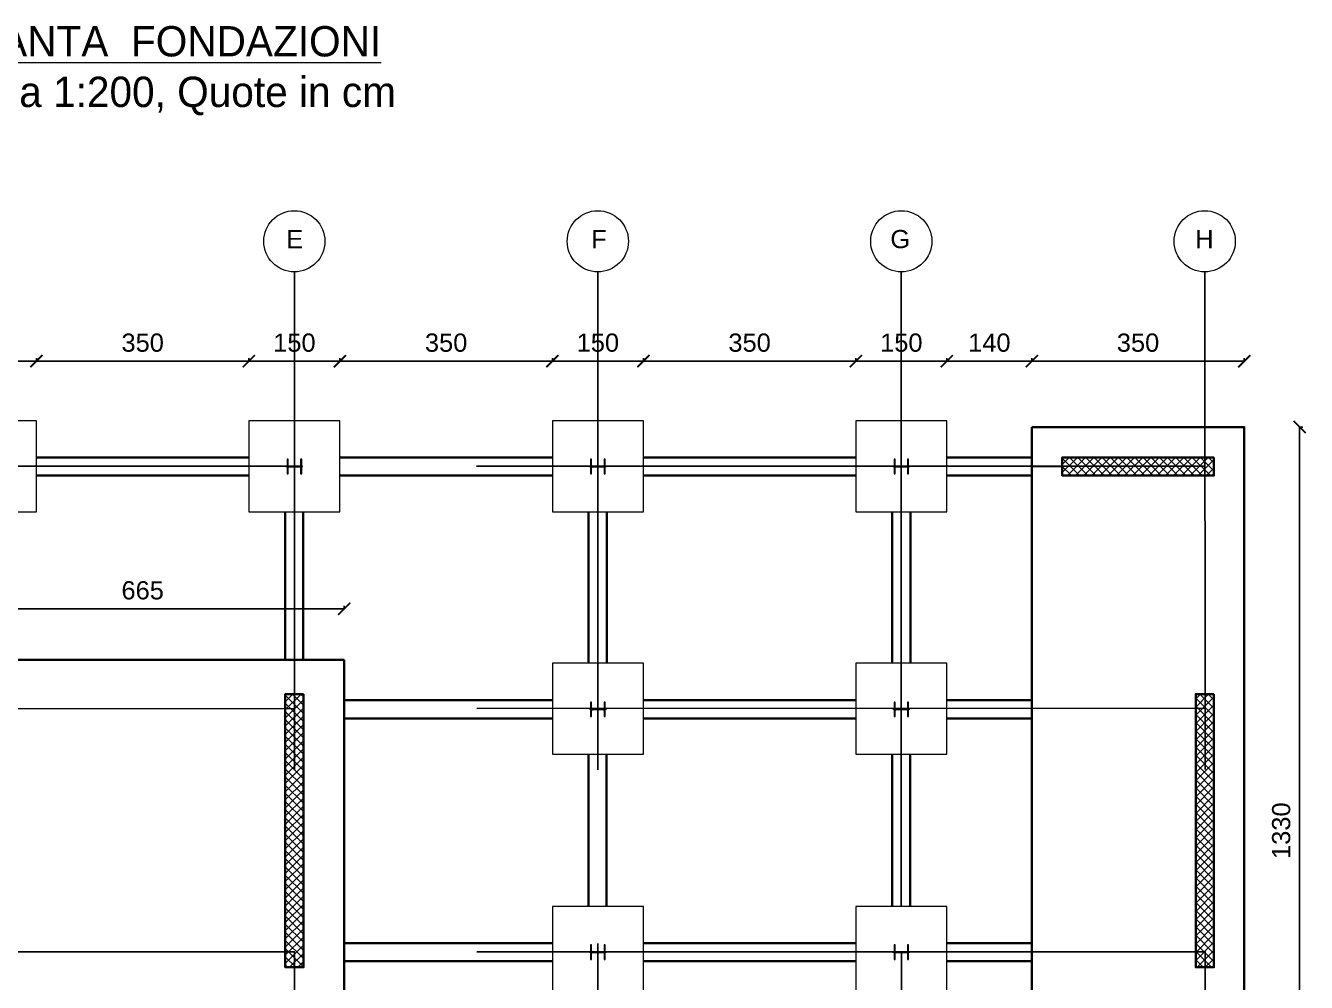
# Model space of a CAD drawing. Header units: millimetres. Extents: x 1415 to 3549, y 2194 to 4677.
# Drawn here: x 1434.24 to 1455.34, y 2350.96 to 2366.72 of the extents above; entities that cross this region are included whole.
import ezdxf

# ---------------------------------------------------------------- set-up
doc = ezdxf.new("R2010")
doc.units = ezdxf.units.MM
doc.linetypes.add('ACAD_ISO02W100', pattern=[15, 12, -3])
doc.linetypes.add('DASHDOT', pattern=[1, 0.5, -0.25, 0, -0.25])
doc.layers.get('0').update_dxf_attribs({"plot": 0})
doc.layers.add('02P', color=7, linetype='DASHDOT')
doc.layers.add('linea tratteggiata', color=221, linetype='ACAD_ISO02W100')
for name, color, linetype, lineweight in [('fondazione', 10, 'Continuous', 30), ('giunti', 7, 'Continuous', 15), ('Layer3', 7, 'Continuous', 15), ('Layer4', 7, 'Continuous', 15), ('quote', 252, 'Continuous', 5), ('Setti', 5, 'Continuous', 30), ('staffe', 10, 'Continuous', 9)]:
    doc.layers.add(name, color=color, linetype=linetype, lineweight=lineweight)
doc.styles.get("Standard").update_dxf_attribs({"font": 'arial.ttf'})
doc.dimstyles.new('quote cm scala 200', dxfattribs={"dimtxt": 0.3, "dimasz": 0.2, "dimexe": 0.05, "dimexo": 0.0015, "dimgap": 0.15, "dimtad": 1, "dimdec": 0, "dimlfac": 100, "dimzin": 0, "dimdsep": 46, "dimtxsty": 'Standard', "dimblk": 'ARCHTICK', "dimcen": 0, "dimclre": 252, "dimadec": 0, "dimazin": 2, "dimtfac": 1, "dimtdec": 0, "dimtofl": 0, "dimtmove": 0, "dimatfit": 3, "dimfxl": 0.0035, "dimfxlon": 1, "dimtolj": 1, "dimtzin": 0, "dimarcsym": 0})

# ---------------------------------------------------------------- blocks, each defined once
blk = doc.blocks.new('_ArchTick')
at = {"color": 0, "linetype": 'ByBlock', "const_width": 0.15}
blk.add_lwpolyline([(-0.5, -0.5), (0.5, 0.5)], dxfattribs=at)
blk = doc.blocks.new('*D1272')
at = {"layer": 'Defpoints', "color": 0, "transparency": 16777216}
for p in [(1439.485, 2357.11), (1432.845, 2356.27), (1439.485, 2356.27)]:
    blk.add_point(p, dxfattribs=at)
at = {"layer": 'quote', "color": 252, "lineweight": -2, "transparency": 16777216}
for p, q in [((1432.845, 2357.107), (1432.845, 2357.16)), ((1439.485, 2357.107), (1439.485, 2357.16))]:
    blk.add_line(p, q, dxfattribs=at)
at = {"layer": 'quote', "color": 0, "linetype": 'Continuous', "lineweight": -2, "transparency": 16777216}
blk.add_line((1432.845, 2357.11), (1439.485, 2357.11), dxfattribs=at)
at = {"layer": 'quote', "color": 0, "lineweight": -2, "transparency": 16777216, "xscale": 0.2, "yscale": 0.2, "zscale": 0.2, "rotation": 180}
blk.add_blockref('_ArchTick', (1432.845, 2357.11), dxfattribs=at)
at = {"layer": 'quote', "color": 0, "lineweight": -2, "transparency": 16777216, "xscale": 0.2, "yscale": 0.2, "zscale": 0.2}
blk.add_blockref('_ArchTick', (1439.485, 2357.11), dxfattribs=at)
at = {"layer": 'quote', "color": 0, "transparency": 16777216, "insert": (1436.165, 2357.413), "char_height": 0.3, "attachment_point": 5}
blk.add_mtext('\\A1;665', dxfattribs=at)
blk = doc.blocks.new('*D1276')
at = {"layer": 'Defpoints', "color": 0, "transparency": 16777216}
for p in [(1454.315, 2360.105), (1454.315, 2346.805), (1455.228, 2346.805)]:
    blk.add_point(p, dxfattribs=at)
at = {"layer": 'quote', "color": 252, "lineweight": -2, "transparency": 16777216}
for p, q in [((1455.225, 2360.105), (1455.278, 2360.105)), ((1455.225, 2346.805), (1455.278, 2346.805))]:
    blk.add_line(p, q, dxfattribs=at)
at = {"layer": 'quote', "color": 0, "linetype": 'Continuous', "lineweight": -2, "transparency": 16777216}
blk.add_line((1455.228, 2360.105), (1455.228, 2346.805), dxfattribs=at)
at = {"layer": 'quote', "color": 0, "lineweight": -2, "transparency": 16777216, "xscale": 0.2, "yscale": 0.2, "zscale": 0.2}
for p, rotation in [((1455.228, 2360.105), 90), ((1455.228, 2346.805), 270)]:
    blk.add_blockref('_ArchTick', p, dxfattribs=dict(at, rotation=rotation))
at = {"layer": 'quote', "color": 0, "transparency": 16777216, "insert": (1454.925, 2353.455), "char_height": 0.3, "attachment_point": 5, "rotation": 90}
blk.add_mtext('\\A1;1330', dxfattribs=at)
blk = doc.blocks.new('*D1277')
at = {"layer": 'Defpoints', "color": 0, "transparency": 16777216}
for p in [(1450.815, 2361.19), (1450.815, 2360.105), (1454.315, 2360.105)]:
    blk.add_point(p, dxfattribs=at)
at = {"layer": 'quote', "color": 252, "lineweight": -2, "transparency": 16777216}
for p, q in [((1450.815, 2361.186), (1450.815, 2361.24)), ((1454.315, 2361.186), (1454.315, 2361.24))]:
    blk.add_line(p, q, dxfattribs=at)
at = {"layer": 'quote', "color": 0, "linetype": 'Continuous', "lineweight": -2, "transparency": 16777216}
blk.add_line((1454.315, 2361.19), (1450.815, 2361.19), dxfattribs=at)
at = {"layer": 'quote', "color": 0, "lineweight": -2, "transparency": 16777216, "xscale": 0.2, "yscale": 0.2, "zscale": 0.2, "rotation": 180}
blk.add_blockref('_ArchTick', (1450.815, 2361.19), dxfattribs=at)
at = {"layer": 'quote', "color": 0, "lineweight": -2, "transparency": 16777216, "xscale": 0.2, "yscale": 0.2, "zscale": 0.2}
blk.add_blockref('_ArchTick', (1454.315, 2361.19), dxfattribs=at)
at = {"layer": 'quote', "color": 0, "transparency": 16777216, "insert": (1452.565, 2361.493), "char_height": 0.3, "attachment_point": 5}
blk.add_mtext('\\A1;350', dxfattribs=at)
blk = doc.blocks.new('*D1283')
at = {"layer": 'Defpoints', "color": 0, "transparency": 16777216}
for p in [(1434.415, 2361.19), (1432.915, 2360.206), (1434.415, 2360.206)]:
    blk.add_point(p, dxfattribs=at)
at = {"layer": 'quote', "color": 252, "lineweight": -2, "transparency": 16777216}
for p, q in [((1432.915, 2361.186), (1432.915, 2361.24)), ((1434.415, 2361.186), (1434.415, 2361.24))]:
    blk.add_line(p, q, dxfattribs=at)
at = {"layer": 'quote', "color": 0, "linetype": 'Continuous', "lineweight": -2, "transparency": 16777216}
blk.add_line((1432.915, 2361.19), (1434.415, 2361.19), dxfattribs=at)
at = {"layer": 'quote', "color": 0, "lineweight": -2, "transparency": 16777216, "xscale": 0.2, "yscale": 0.2, "zscale": 0.2, "rotation": 180}
blk.add_blockref('_ArchTick', (1432.915, 2361.19), dxfattribs=at)
at = {"layer": 'quote', "color": 0, "lineweight": -2, "transparency": 16777216, "xscale": 0.2, "yscale": 0.2, "zscale": 0.2}
blk.add_blockref('_ArchTick', (1434.415, 2361.19), dxfattribs=at)
at = {"layer": 'quote', "color": 0, "transparency": 16777216, "insert": (1433.665, 2361.493), "char_height": 0.3, "attachment_point": 5}
blk.add_mtext('\\A1;150', dxfattribs=at)
blk = doc.blocks.new('*D1284')
at = {"layer": 'Defpoints', "color": 0, "transparency": 16777216}
for p in [(1437.915, 2361.19), (1434.415, 2360.206), (1437.915, 2360.206)]:
    blk.add_point(p, dxfattribs=at)
at = {"layer": 'quote', "color": 252, "lineweight": -2, "transparency": 16777216}
for p, q in [((1434.415, 2361.186), (1434.415, 2361.24)), ((1437.915, 2361.186), (1437.915, 2361.24))]:
    blk.add_line(p, q, dxfattribs=at)
at = {"layer": 'quote', "color": 0, "linetype": 'Continuous', "lineweight": -2, "transparency": 16777216}
blk.add_line((1434.415, 2361.19), (1437.915, 2361.19), dxfattribs=at)
at = {"layer": 'quote', "color": 0, "lineweight": -2, "transparency": 16777216, "xscale": 0.2, "yscale": 0.2, "zscale": 0.2, "rotation": 180}
blk.add_blockref('_ArchTick', (1434.415, 2361.19), dxfattribs=at)
at = {"layer": 'quote', "color": 0, "lineweight": -2, "transparency": 16777216, "xscale": 0.2, "yscale": 0.2, "zscale": 0.2}
blk.add_blockref('_ArchTick', (1437.915, 2361.19), dxfattribs=at)
at = {"layer": 'quote', "color": 0, "transparency": 16777216, "insert": (1436.165, 2361.493), "char_height": 0.3, "attachment_point": 5}
blk.add_mtext('\\A1;350', dxfattribs=at)
blk = doc.blocks.new('*D1285')
at = {"layer": 'Defpoints', "color": 0, "transparency": 16777216}
for p in [(1439.415, 2361.19), (1437.915, 2360.206), (1439.415, 2360.206)]:
    blk.add_point(p, dxfattribs=at)
at = {"layer": 'quote', "color": 252, "lineweight": -2, "transparency": 16777216}
for p, q in [((1437.915, 2361.186), (1437.915, 2361.24)), ((1439.415, 2361.186), (1439.415, 2361.24))]:
    blk.add_line(p, q, dxfattribs=at)
at = {"layer": 'quote', "color": 0, "linetype": 'Continuous', "lineweight": -2, "transparency": 16777216}
blk.add_line((1437.915, 2361.19), (1439.415, 2361.19), dxfattribs=at)
at = {"layer": 'quote', "color": 0, "lineweight": -2, "transparency": 16777216, "xscale": 0.2, "yscale": 0.2, "zscale": 0.2, "rotation": 180}
blk.add_blockref('_ArchTick', (1437.915, 2361.19), dxfattribs=at)
at = {"layer": 'quote', "color": 0, "lineweight": -2, "transparency": 16777216, "xscale": 0.2, "yscale": 0.2, "zscale": 0.2}
blk.add_blockref('_ArchTick', (1439.415, 2361.19), dxfattribs=at)
at = {"layer": 'quote', "color": 0, "transparency": 16777216, "insert": (1438.665, 2361.493), "char_height": 0.3, "attachment_point": 5}
blk.add_mtext('\\A1;150', dxfattribs=at)
blk = doc.blocks.new('*D1286')
at = {"layer": 'Defpoints', "color": 0, "transparency": 16777216}
for p in [(1442.915, 2361.19), (1439.415, 2360.206), (1442.915, 2360.206)]:
    blk.add_point(p, dxfattribs=at)
at = {"layer": 'quote', "color": 252, "lineweight": -2, "transparency": 16777216}
for p, q in [((1439.415, 2361.186), (1439.415, 2361.24)), ((1442.915, 2361.186), (1442.915, 2361.24))]:
    blk.add_line(p, q, dxfattribs=at)
at = {"layer": 'quote', "color": 0, "linetype": 'Continuous', "lineweight": -2, "transparency": 16777216}
blk.add_line((1439.415, 2361.19), (1442.915, 2361.19), dxfattribs=at)
at = {"layer": 'quote', "color": 0, "lineweight": -2, "transparency": 16777216, "xscale": 0.2, "yscale": 0.2, "zscale": 0.2, "rotation": 180}
blk.add_blockref('_ArchTick', (1439.415, 2361.19), dxfattribs=at)
at = {"layer": 'quote', "color": 0, "lineweight": -2, "transparency": 16777216, "xscale": 0.2, "yscale": 0.2, "zscale": 0.2}
blk.add_blockref('_ArchTick', (1442.915, 2361.19), dxfattribs=at)
at = {"layer": 'quote', "color": 0, "transparency": 16777216, "insert": (1441.165, 2361.493), "char_height": 0.3, "attachment_point": 5}
blk.add_mtext('\\A1;350', dxfattribs=at)
blk = doc.blocks.new('*D1287')
at = {"layer": 'Defpoints', "color": 0, "transparency": 16777216}
for p in [(1444.415, 2361.19), (1442.915, 2360.206), (1444.415, 2360.206)]:
    blk.add_point(p, dxfattribs=at)
at = {"layer": 'quote', "color": 252, "lineweight": -2, "transparency": 16777216}
for p, q in [((1442.915, 2361.186), (1442.915, 2361.24)), ((1444.415, 2361.186), (1444.415, 2361.24))]:
    blk.add_line(p, q, dxfattribs=at)
at = {"layer": 'quote', "color": 0, "linetype": 'Continuous', "lineweight": -2, "transparency": 16777216}
blk.add_line((1442.915, 2361.19), (1444.415, 2361.19), dxfattribs=at)
at = {"layer": 'quote', "color": 0, "lineweight": -2, "transparency": 16777216, "xscale": 0.2, "yscale": 0.2, "zscale": 0.2, "rotation": 180}
blk.add_blockref('_ArchTick', (1442.915, 2361.19), dxfattribs=at)
at = {"layer": 'quote', "color": 0, "lineweight": -2, "transparency": 16777216, "xscale": 0.2, "yscale": 0.2, "zscale": 0.2}
blk.add_blockref('_ArchTick', (1444.415, 2361.19), dxfattribs=at)
at = {"layer": 'quote', "color": 0, "transparency": 16777216, "insert": (1443.665, 2361.493), "char_height": 0.3, "attachment_point": 5}
blk.add_mtext('\\A1;150', dxfattribs=at)
blk = doc.blocks.new('*D1288')
at = {"layer": 'Defpoints', "color": 0, "transparency": 16777216}
for p in [(1447.915, 2361.19), (1444.415, 2360.206), (1447.915, 2360.206)]:
    blk.add_point(p, dxfattribs=at)
at = {"layer": 'quote', "color": 252, "lineweight": -2, "transparency": 16777216}
for p, q in [((1444.415, 2361.186), (1444.415, 2361.24)), ((1447.915, 2361.186), (1447.915, 2361.24))]:
    blk.add_line(p, q, dxfattribs=at)
at = {"layer": 'quote', "color": 0, "linetype": 'Continuous', "lineweight": -2, "transparency": 16777216}
blk.add_line((1444.415, 2361.19), (1447.915, 2361.19), dxfattribs=at)
at = {"layer": 'quote', "color": 0, "lineweight": -2, "transparency": 16777216, "xscale": 0.2, "yscale": 0.2, "zscale": 0.2, "rotation": 180}
blk.add_blockref('_ArchTick', (1444.415, 2361.19), dxfattribs=at)
at = {"layer": 'quote', "color": 0, "lineweight": -2, "transparency": 16777216, "xscale": 0.2, "yscale": 0.2, "zscale": 0.2}
blk.add_blockref('_ArchTick', (1447.915, 2361.19), dxfattribs=at)
at = {"layer": 'quote', "color": 0, "transparency": 16777216, "insert": (1446.165, 2361.493), "char_height": 0.3, "attachment_point": 5}
blk.add_mtext('\\A1;350', dxfattribs=at)
blk = doc.blocks.new('*D1289')
at = {"layer": 'Defpoints', "color": 0, "transparency": 16777216}
for p in [(1449.415, 2361.19), (1447.915, 2360.207), (1449.415, 2360.207)]:
    blk.add_point(p, dxfattribs=at)
at = {"layer": 'quote', "color": 252, "lineweight": -2, "transparency": 16777216}
for p, q in [((1447.915, 2361.186), (1447.915, 2361.24)), ((1449.415, 2361.186), (1449.415, 2361.24))]:
    blk.add_line(p, q, dxfattribs=at)
at = {"layer": 'quote', "color": 0, "linetype": 'Continuous', "lineweight": -2, "transparency": 16777216}
blk.add_line((1447.915, 2361.19), (1449.415, 2361.19), dxfattribs=at)
at = {"layer": 'quote', "color": 0, "lineweight": -2, "transparency": 16777216, "xscale": 0.2, "yscale": 0.2, "zscale": 0.2, "rotation": 180}
blk.add_blockref('_ArchTick', (1447.915, 2361.19), dxfattribs=at)
at = {"layer": 'quote', "color": 0, "lineweight": -2, "transparency": 16777216, "xscale": 0.2, "yscale": 0.2, "zscale": 0.2}
blk.add_blockref('_ArchTick', (1449.415, 2361.19), dxfattribs=at)
at = {"layer": 'quote', "color": 0, "transparency": 16777216, "insert": (1448.665, 2361.493), "char_height": 0.3, "attachment_point": 5}
blk.add_mtext('\\A1;150', dxfattribs=at)
blk = doc.blocks.new('*D1290')
at = {"layer": 'Defpoints', "color": 0, "transparency": 16777216}
for p in [(1450.815, 2361.19), (1449.415, 2360.207), (1450.815, 2360.105)]:
    blk.add_point(p, dxfattribs=at)
at = {"layer": 'quote', "color": 252, "lineweight": -2, "transparency": 16777216}
for p, q in [((1449.415, 2361.186), (1449.415, 2361.24)), ((1450.815, 2361.186), (1450.815, 2361.24))]:
    blk.add_line(p, q, dxfattribs=at)
at = {"layer": 'quote', "color": 0, "linetype": 'Continuous', "lineweight": -2, "transparency": 16777216}
blk.add_line((1449.415, 2361.19), (1450.815, 2361.19), dxfattribs=at)
at = {"layer": 'quote', "color": 0, "lineweight": -2, "transparency": 16777216, "xscale": 0.2, "yscale": 0.2, "zscale": 0.2, "rotation": 180}
blk.add_blockref('_ArchTick', (1449.415, 2361.19), dxfattribs=at)
at = {"layer": 'quote', "color": 0, "lineweight": -2, "transparency": 16777216, "xscale": 0.2, "yscale": 0.2, "zscale": 0.2}
blk.add_blockref('_ArchTick', (1450.815, 2361.19), dxfattribs=at)
at = {"layer": 'quote', "color": 0, "transparency": 16777216, "insert": (1450.115, 2361.493), "char_height": 0.3, "attachment_point": 5}
blk.add_mtext('\\A1;140', dxfattribs=at)

msp = doc.modelspace()

# ---------------------------------------------------------------- hatches: boundary and pattern name
at = {"layer": 'Layer3'}
h = msp.add_hatch(color=1, dxfattribs=at)
h.dxf.hatch_style = 1
h.paths.add_polyline_path([(1438.545, 2359.4548), (1438.665, 2359.4548), (1438.665, 2359.4498), (1438.583, 2359.4498, 0.4142136), (1438.562, 2359.4288), (1438.562, 2359.3348), (1438.545, 2359.3348)])
h.paths.add_polyline_path([(1438.545, 2359.5748), (1438.562, 2359.5748), (1438.562, 2359.4808, 0.4142136), (1438.583, 2359.4598), (1438.665, 2359.4598), (1438.665, 2359.4548), (1438.545, 2359.4548)])
h.paths.add_polyline_path([(1438.768, 2359.4808), (1438.768, 2359.5748), (1438.785, 2359.5748), (1438.785, 2359.4548), (1438.665, 2359.4548), (1438.665, 2359.4598), (1438.747, 2359.4598, 0.4142136)])
h.paths.add_polyline_path([(1438.768, 2359.4288, 0.4142136), (1438.747, 2359.4498), (1438.665, 2359.4498), (1438.665, 2359.4548), (1438.785, 2359.4548), (1438.785, 2359.3348), (1438.768, 2359.3348)])
h = msp.add_hatch(color=1, dxfattribs=at)
h.dxf.hatch_style = 1
h.paths.add_polyline_path([(1443.545, 2359.4548), (1443.665, 2359.4548), (1443.665, 2359.4498), (1443.583, 2359.4498, 0.4142136), (1443.562, 2359.4288), (1443.562, 2359.3348), (1443.545, 2359.3348)])
h.paths.add_polyline_path([(1443.545, 2359.5748), (1443.562, 2359.5748), (1443.562, 2359.4808, 0.4142136), (1443.583, 2359.4598), (1443.665, 2359.4598), (1443.665, 2359.4548), (1443.545, 2359.4548)])
h.paths.add_polyline_path([(1443.768, 2359.4808), (1443.768, 2359.5748), (1443.785, 2359.5748), (1443.785, 2359.4548), (1443.665, 2359.4548), (1443.665, 2359.4598), (1443.747, 2359.4598, 0.4142136)])
h.paths.add_polyline_path([(1443.768, 2359.4288, 0.4142136), (1443.747, 2359.4498), (1443.665, 2359.4498), (1443.665, 2359.4548), (1443.785, 2359.4548), (1443.785, 2359.3348), (1443.768, 2359.3348)])
h = msp.add_hatch(color=1, dxfattribs=at)
h.dxf.hatch_style = 1
h.paths.add_polyline_path([(1448.545, 2359.4548), (1448.665, 2359.4548), (1448.665, 2359.4498), (1448.583, 2359.4498, 0.4142136), (1448.562, 2359.4288), (1448.562, 2359.3348), (1448.545, 2359.3348)])
h.paths.add_polyline_path([(1448.545, 2359.5748), (1448.562, 2359.5748), (1448.562, 2359.4808, 0.4142136), (1448.583, 2359.4598), (1448.665, 2359.4598), (1448.665, 2359.4548), (1448.545, 2359.4548)])
h.paths.add_polyline_path([(1448.768, 2359.4808), (1448.768, 2359.5748), (1448.785, 2359.5748), (1448.785, 2359.4548), (1448.665, 2359.4548), (1448.665, 2359.4598), (1448.747, 2359.4598, 0.4142136)])
h.paths.add_polyline_path([(1448.768, 2359.4288, 0.4142136), (1448.747, 2359.4498), (1448.665, 2359.4498), (1448.665, 2359.4548), (1448.785, 2359.4548), (1448.785, 2359.3348), (1448.768, 2359.3348)])
h = msp.add_hatch(color=1, dxfattribs=at)
h.dxf.hatch_style = 1
h.paths.add_polyline_path([(1443.545, 2355.4548), (1443.665, 2355.4548), (1443.665, 2355.4498), (1443.583, 2355.4498, 0.4142136), (1443.562, 2355.4288), (1443.562, 2355.3348), (1443.545, 2355.3348)])
h.paths.add_polyline_path([(1443.545, 2355.5748), (1443.562, 2355.5748), (1443.562, 2355.4808, 0.4142136), (1443.583, 2355.4598), (1443.665, 2355.4598), (1443.665, 2355.4548), (1443.545, 2355.4548)])
h.paths.add_polyline_path([(1443.768, 2355.4808), (1443.768, 2355.5748), (1443.785, 2355.5748), (1443.785, 2355.4548), (1443.665, 2355.4548), (1443.665, 2355.4598), (1443.747, 2355.4598, 0.4142136)])
h.paths.add_polyline_path([(1443.768, 2355.4288, 0.4142136), (1443.747, 2355.4498), (1443.665, 2355.4498), (1443.665, 2355.4548), (1443.785, 2355.4548), (1443.785, 2355.3348), (1443.768, 2355.3348)])
h = msp.add_hatch(color=1, dxfattribs=at)
h.dxf.hatch_style = 1
h.paths.add_polyline_path([(1448.545, 2355.4548), (1448.665, 2355.4548), (1448.665, 2355.4498), (1448.583, 2355.4498, 0.4142136), (1448.562, 2355.4288), (1448.562, 2355.3348), (1448.545, 2355.3348)])
h.paths.add_polyline_path([(1448.545, 2355.5748), (1448.562, 2355.5748), (1448.562, 2355.4808, 0.4142136), (1448.583, 2355.4598), (1448.665, 2355.4598), (1448.665, 2355.4548), (1448.545, 2355.4548)])
h.paths.add_polyline_path([(1448.768, 2355.4808), (1448.768, 2355.5748), (1448.785, 2355.5748), (1448.785, 2355.4548), (1448.665, 2355.4548), (1448.665, 2355.4598), (1448.747, 2355.4598, 0.4142136)])
h.paths.add_polyline_path([(1448.768, 2355.4288, 0.4142136), (1448.747, 2355.4498), (1448.665, 2355.4498), (1448.665, 2355.4548), (1448.785, 2355.4548), (1448.785, 2355.3348), (1448.768, 2355.3348)])
h = msp.add_hatch(color=1, dxfattribs=at)
h.dxf.hatch_style = 1
h.paths.add_polyline_path([(1443.545, 2351.4548), (1443.665, 2351.4548), (1443.665, 2351.4498), (1443.583, 2351.4498, 0.4142136), (1443.562, 2351.4288), (1443.562, 2351.3348), (1443.545, 2351.3348)])
h.paths.add_polyline_path([(1443.545, 2351.5748), (1443.562, 2351.5748), (1443.562, 2351.4808, 0.4142136), (1443.583, 2351.4598), (1443.665, 2351.4598), (1443.665, 2351.4548), (1443.545, 2351.4548)])
h.paths.add_polyline_path([(1443.768, 2351.4808), (1443.768, 2351.5748), (1443.785, 2351.5748), (1443.785, 2351.4548), (1443.665, 2351.4548), (1443.665, 2351.4598), (1443.747, 2351.4598, 0.4142136)])
h.paths.add_polyline_path([(1443.768, 2351.4288, 0.4142136), (1443.747, 2351.4498), (1443.665, 2351.4498), (1443.665, 2351.4548), (1443.785, 2351.4548), (1443.785, 2351.3348), (1443.768, 2351.3348)])
h = msp.add_hatch(color=1, dxfattribs=at)
h.dxf.hatch_style = 1
h.paths.add_polyline_path([(1448.545, 2351.4548), (1448.665, 2351.4548), (1448.665, 2351.4498), (1448.583, 2351.4498, 0.4142136), (1448.562, 2351.4288), (1448.562, 2351.3348), (1448.545, 2351.3348)])
h.paths.add_polyline_path([(1448.545, 2351.5748), (1448.562, 2351.5748), (1448.562, 2351.4808, 0.4142136), (1448.583, 2351.4598), (1448.665, 2351.4598), (1448.665, 2351.4548), (1448.545, 2351.4548)])
h.paths.add_polyline_path([(1448.768, 2351.4808), (1448.768, 2351.5748), (1448.785, 2351.5748), (1448.785, 2351.4548), (1448.665, 2351.4548), (1448.665, 2351.4598), (1448.747, 2351.4598, 0.4142136)])
h.paths.add_polyline_path([(1448.768, 2351.4288, 0.4142136), (1448.747, 2351.4498), (1448.665, 2351.4498), (1448.665, 2351.4548), (1448.785, 2351.4548), (1448.785, 2351.3348), (1448.768, 2351.3348)])
at = {"layer": 'staffe', "lineweight": 5}
h = msp.add_hatch(dxfattribs=at)
h.set_pattern_fill('ANSI37', color=0, scale=0.03)
h.paths.add_polyline_path([(1451.315, 2359.6048), (1451.315, 2359.3048), (1453.815, 2359.3048), (1453.815, 2359.6048)])
h.paths.add_polyline_path([(1453.815, 2355.7048), (1453.515, 2355.7048), (1453.515, 2351.2048), (1453.815, 2351.2048)])
h.paths.add_polyline_path([(1438.515, 2351.2048), (1438.815, 2351.2048), (1438.815, 2355.7048), (1438.515, 2355.7048)])
h.paths.add_polyline_path([(1453.815, 2347.3048), (1453.815, 2347.6048), (1451.815, 2347.6048), (1451.815, 2347.3048)])
h.paths.add_polyline_path([(1443.815, 2339.3048), (1443.815, 2339.6048), (1441.815, 2339.6048), (1441.815, 2339.3048)])

# ---------------------------------------------------------------- linework, layer by layer
at = {"layer": '02P'}
for p, q in [((1438.665, 2359.3148), (1438.665, 2359.5948)), ((1443.665, 2359.3148), (1443.665, 2359.5948)), ((1448.665, 2359.3148), (1448.665, 2359.5948)), ((1438.805, 2359.4548), (1438.525, 2359.4548)), ((1443.805, 2359.4548), (1443.525, 2359.4548)), ((1448.805, 2359.4548), (1448.525, 2359.4548)), ((1443.805, 2355.4548), (1443.525, 2355.4548)), ((1443.665, 2355.3148), (1443.665, 2355.5948)), ((1448.805, 2355.4548), (1448.525, 2355.4548)), ((1448.665, 2355.3148), (1448.665, 2355.5948)), ((1443.805, 2351.4548), (1443.525, 2351.4548)), ((1443.665, 2351.3148), (1443.665, 2351.5948)), ((1448.805, 2351.4548), (1448.525, 2351.4548))]:
    msp.add_line(p, q, dxfattribs=at)
at = {"layer": 'fondazione'}
for points in [[(1450.815, 2360.1048), (1450.815, 2346.8048), (1450.815, 2346.8048), (1454.315, 2346.8048), (1454.315, 2351.4548), (1454.315, 2360.1048), (1450.815, 2360.1048), (1450.815, 2360.1048)], [(1439.485, 2356.2698), (1432.845, 2356.2698), (1432.845, 2350.6398), (1439.485, 2350.6398)]]:
    msp.add_lwpolyline(points, close=True, dxfattribs=at)
at = {"layer": 'giunti'}
for points in [[(1438.665, 2359.4498), (1438.747, 2359.4498, -0.4142136), (1438.768, 2359.4288), (1438.768, 2359.3348), (1438.785, 2359.3348), (1438.785, 2359.4548), (1438.785, 2359.5748), (1438.768, 2359.5748), (1438.768, 2359.4808, -0.4142136), (1438.747, 2359.4598), (1438.665, 2359.4598), (1438.583, 2359.4598, -0.4142136), (1438.562, 2359.4808), (1438.562, 2359.5748), (1438.545, 2359.5748), (1438.545, 2359.4548), (1438.545, 2359.3348), (1438.562, 2359.3348), (1438.562, 2359.4288, -0.4142136), (1438.583, 2359.4498)], [(1443.665, 2359.4498), (1443.747, 2359.4498, -0.4142136), (1443.768, 2359.4288), (1443.768, 2359.3348), (1443.785, 2359.3348), (1443.785, 2359.4548), (1443.785, 2359.5748), (1443.768, 2359.5748), (1443.768, 2359.4808, -0.4142136), (1443.747, 2359.4598), (1443.665, 2359.4598), (1443.583, 2359.4598, -0.4142136), (1443.562, 2359.4808), (1443.562, 2359.5748), (1443.545, 2359.5748), (1443.545, 2359.4548), (1443.545, 2359.3348), (1443.562, 2359.3348), (1443.562, 2359.4288, -0.4142136), (1443.583, 2359.4498)], [(1448.665, 2359.4498), (1448.747, 2359.4498, -0.4142136), (1448.768, 2359.4288), (1448.768, 2359.3348), (1448.785, 2359.3348), (1448.785, 2359.4548), (1448.785, 2359.5748), (1448.768, 2359.5748), (1448.768, 2359.4808, -0.4142136), (1448.747, 2359.4598), (1448.665, 2359.4598), (1448.583, 2359.4598, -0.4142136), (1448.562, 2359.4808), (1448.562, 2359.5748), (1448.545, 2359.5748), (1448.545, 2359.4548), (1448.545, 2359.3348), (1448.562, 2359.3348), (1448.562, 2359.4288, -0.4142136), (1448.583, 2359.4498)], [(1443.665, 2355.4498), (1443.747, 2355.4498, -0.4142136), (1443.768, 2355.4288), (1443.768, 2355.3348), (1443.785, 2355.3348), (1443.785, 2355.4548), (1443.785, 2355.5748), (1443.768, 2355.5748), (1443.768, 2355.4808, -0.4142136), (1443.747, 2355.4598), (1443.665, 2355.4598), (1443.583, 2355.4598, -0.4142136), (1443.562, 2355.4808), (1443.562, 2355.5748), (1443.545, 2355.5748), (1443.545, 2355.4548), (1443.545, 2355.3348), (1443.562, 2355.3348), (1443.562, 2355.4288, -0.4142136), (1443.583, 2355.4498)], [(1448.665, 2355.4498), (1448.747, 2355.4498, -0.4142136), (1448.768, 2355.4288), (1448.768, 2355.3348), (1448.785, 2355.3348), (1448.785, 2355.4548), (1448.785, 2355.5748), (1448.768, 2355.5748), (1448.768, 2355.4808, -0.4142136), (1448.747, 2355.4598), (1448.665, 2355.4598), (1448.583, 2355.4598, -0.4142136), (1448.562, 2355.4808), (1448.562, 2355.5748), (1448.545, 2355.5748), (1448.545, 2355.4548), (1448.545, 2355.3348), (1448.562, 2355.3348), (1448.562, 2355.4288, -0.4142136), (1448.583, 2355.4498)], [(1443.665, 2351.4498), (1443.747, 2351.4498, -0.4142136), (1443.768, 2351.4288), (1443.768, 2351.3348), (1443.785, 2351.3348), (1443.785, 2351.4548), (1443.785, 2351.5748), (1443.768, 2351.5748), (1443.768, 2351.4808, -0.4142136), (1443.747, 2351.4598), (1443.665, 2351.4598), (1443.583, 2351.4598, -0.4142136), (1443.562, 2351.4808), (1443.562, 2351.5748), (1443.545, 2351.5748), (1443.545, 2351.4548), (1443.545, 2351.3348), (1443.562, 2351.3348), (1443.562, 2351.4288, -0.4142136), (1443.583, 2351.4498)], [(1448.665, 2351.4498), (1448.747, 2351.4498, -0.4142136), (1448.768, 2351.4288), (1448.768, 2351.3348), (1448.785, 2351.3348), (1448.785, 2351.4548), (1448.785, 2351.5748), (1448.768, 2351.5748), (1448.768, 2351.4808, -0.4142136), (1448.747, 2351.4598), (1448.665, 2351.4598), (1448.583, 2351.4598, -0.4142136), (1448.562, 2351.4808), (1448.562, 2351.5748), (1448.545, 2351.5748), (1448.545, 2351.4548), (1448.545, 2351.3348), (1448.562, 2351.3348), (1448.562, 2351.4288, -0.4142136), (1448.583, 2351.4498)]]:
    msp.add_lwpolyline(points, format="xyb", close=True, dxfattribs=at)
at = {"layer": 'Layer3'}
msp.add_lwpolyline([(1450.815, 2359.4548), (1451.315, 2359.4548)], dxfattribs=at)
for centre in [(1438.6641, 2363.1647), (1443.6641, 2363.1647), (1448.6641, 2363.1647), (1453.6641, 2363.1647)]:
    msp.add_circle(centre, 0.5039, dxfattribs=at)
at = {"layer": 'Layer4'}
for points in [[(1432.9154, 2358.7061), (1434.4154, 2358.7061), (1434.4154, 2360.2061), (1432.9154, 2360.2061), (1432.9154, 2358.7061)], [(1437.9154, 2358.7061), (1439.4154, 2358.7061), (1439.4154, 2360.2061), (1437.9154, 2360.2061), (1437.9154, 2358.7061)], [(1442.9154, 2358.7061), (1444.4154, 2358.7061), (1444.4154, 2360.2061), (1442.9154, 2360.2061), (1442.9154, 2358.7061)], [(1447.9154, 2358.7073), (1449.4154, 2358.7073), (1449.4154, 2360.2073), (1447.9154, 2360.2073), (1447.9154, 2358.7073)], [(1442.9154, 2354.7135), (1444.4154, 2354.7135), (1444.4154, 2356.2135), (1442.9154, 2356.2135), (1442.9154, 2354.7135)], [(1447.9154, 2354.7155), (1449.4154, 2354.7155), (1449.4154, 2356.2155), (1447.9154, 2356.2155), (1447.9154, 2354.7155)], [(1442.9154, 2350.7064), (1444.4154, 2350.7064), (1444.4154, 2352.2064), (1442.9154, 2352.2064), (1442.9154, 2350.7064)], [(1447.9154, 2350.7073), (1449.4154, 2350.7073), (1449.4154, 2352.2073), (1447.9154, 2352.2073), (1447.9154, 2350.7073)]]:
    msp.add_lwpolyline(points, dxfattribs=at)
at = {"layer": 'linea tratteggiata'}
for points in [[(1438.665, 2339.4498), (1438.665, 2362.6607)], [(1443.665, 2339.4581), (1443.665, 2362.6607)], [(1448.665, 2352.2073), (1448.665, 2362.6607)], [(1453.6753, 2339.4625), (1453.6659, 2362.6607)], [(1453.6672, 2359.4619), (1415.8414, 2359.4553)], [(1453.6688, 2355.4713), (1415.8414, 2355.456)], [(1448.665, 2339.4603), (1448.6654, 2352.2073)], [(1453.6704, 2351.4619), (1415.8414, 2351.4553)]]:
    msp.add_lwpolyline(points, dxfattribs=at)
at = {"layer": 'Setti'}
for points in [[(1434.4154, 2359.6048), (1436.165, 2359.6048)], [(1437.9154, 2359.6048), (1436.165, 2359.6048)], [(1442.9154, 2359.6048), (1439.4154, 2359.6048)], [(1447.9154, 2359.6048), (1444.4154, 2359.6048)], [(1450.815, 2359.6048), (1449.4154, 2359.6048)], [(1453.815, 2359.6048), (1453.815, 2359.3048), (1451.315, 2359.3048), (1451.315, 2359.6048), (1453.815, 2359.6048)], [(1434.4154, 2359.3048), (1436.165, 2359.3048)], [(1437.9154, 2359.3048), (1436.165, 2359.3048)], [(1442.9154, 2359.3048), (1439.4154, 2359.3048)], [(1447.9154, 2359.3048), (1444.4154, 2359.3048)], [(1450.815, 2359.3048), (1449.4154, 2359.3048)], [(1438.5116, 2356.2698), (1438.5116, 2358.7061)], [(1438.8116, 2356.2698), (1438.8116, 2358.7061)], [(1443.5116, 2356.2135), (1443.5116, 2358.7061)], [(1443.8116, 2356.2135), (1443.8116, 2358.7061)], [(1448.515, 2356.2155), (1448.515, 2358.7073)], [(1448.815, 2356.2155), (1448.815, 2358.7073)], [(1438.815, 2355.4548), (1438.815, 2351.2048), (1438.515, 2351.2048), (1438.515, 2355.7048), (1438.815, 2355.7048)], [(1438.815, 2355.7048), (1438.815, 2351.2048), (1438.515, 2351.2048), (1438.515, 2355.7048), (1438.815, 2355.7048)], [(1453.815, 2355.7048), (1453.815, 2351.2048), (1453.515, 2351.2048), (1453.515, 2355.7048), (1453.815, 2355.7048)], [(1442.9154, 2355.6048), (1439.485, 2355.6048)], [(1447.9154, 2355.6048), (1444.4154, 2355.6048)], [(1450.815, 2355.6048), (1449.4154, 2355.6048)], [(1442.9154, 2355.3048), (1439.485, 2355.3048)], [(1447.9154, 2355.3048), (1444.4154, 2355.3048)], [(1450.815, 2355.3048), (1449.4154, 2355.3048)], [(1443.5083, 2352.2064), (1443.5083, 2354.7135)], [(1443.8083, 2352.2064), (1443.8083, 2354.7135)], [(1448.5116, 2352.2073), (1448.5116, 2354.7155)], [(1448.8116, 2352.2073), (1448.8116, 2354.7155)], [(1442.9154, 2351.6048), (1439.485, 2351.6048)], [(1447.9154, 2351.6048), (1444.4154, 2351.6048)], [(1450.815, 2351.6048), (1449.4154, 2351.6048)], [(1442.9154, 2351.3048), (1439.485, 2351.3048)], [(1447.9154, 2351.3048), (1444.4154, 2351.3048)], [(1450.815, 2351.3048), (1449.4154, 2351.3048)]]:
    msp.add_lwpolyline(points, dxfattribs=at)

# ---------------------------------------------------------------- texts
at = {"layer": 'Layer3'}
for s, width, insert, char_height, attachment_point in [('\\pxqc;{\\fBahnschrift Light|b0|i0|c0|p34;\\LPIANTA  FONDAZIONI \\lscala 1:200, Quote in cm}', 7.925784, (1432.6774, 2366.7101), 0.5, 1), ('E', 0.3, (1438.8101, 2363.3509), 0.3, 3), ('F', 0.3, (1443.8101, 2363.3509), 0.3, 3), ('G', 0.046636, (1448.8101, 2363.3509), 0.3, 3), ('H', 0.046636, (1453.8101, 2363.3509), 0.3, 3)]:
    msp.add_mtext_dynamic_manual_height_columns(s, width=width, gutter_width=12.5, heights=[0], dxfattribs=dict(at, insert=insert, char_height=char_height, attachment_point=attachment_point))

# ---------------------------------------------------------------- dimensions: what is measured, and where the dimension line sits
at = {"layer": 'quote'}
for base, p1, p2, picture, middle in [((1434.4154, 2361.1899), (1432.9154, 2360.2061), (1434.4154, 2360.2061), '*D1283', (1433.6654, 2361.4931)), ((1437.9154, 2361.1899), (1434.4154, 2360.2061), (1437.9154, 2360.2061), '*D1284', (1436.1654, 2361.4932)), ((1439.4154, 2361.1899), (1437.9154, 2360.2061), (1439.4154, 2360.2061), '*D1285', (1438.6654, 2361.4931)), ((1442.9154, 2361.1899), (1439.4154, 2360.2061), (1442.9154, 2360.2061), '*D1286', (1441.1654, 2361.4932)), ((1444.4154, 2361.1899), (1442.9154, 2360.2061), (1444.4154, 2360.2061), '*D1287', (1443.6654, 2361.4931)), ((1447.9154, 2361.1899), (1444.4154, 2360.2061), (1447.9154, 2360.2061), '*D1288', (1446.1654, 2361.4932)), ((1449.4154, 2361.1899), (1447.9154, 2360.2073), (1449.4154, 2360.2073), '*D1289', (1448.6654, 2361.4931)), ((1450.815, 2361.1899), (1449.4154, 2360.2073), (1450.815, 2360.1048), '*D1290', (1450.1152, 2361.4931))]:
    dim = msp.add_linear_dim(base=base, p1=p1, p2=p2, dimstyle='quote cm scala 200', dxfattribs=at)
    dim.commit()
    dim.dimension.update_dxf_attribs({"geometry": picture, "text_midpoint": middle})
for base, p2, angle, picture, middle in [((1450.815, 2361.1899), (1450.815, 2360.1048), 180, '*D1277', (1452.565, 2361.4932)), ((1455.2282, 2346.8048), (1454.315, 2346.8048), 90, '*D1276', (1454.9249, 2353.4548))]:
    dim = msp.add_linear_dim(base=base, p1=(1454.315, 2360.1048), p2=p2, angle=angle, dimstyle='quote cm scala 200', dxfattribs=at)
    dim.commit()
    dim.dimension.update_dxf_attribs({"geometry": picture, "text_midpoint": middle})
dim = msp.add_linear_dim(base=(1439.485, 2357.1101), p1=(1432.845, 2356.2698), p2=(1439.485, 2356.2698), text='665', dimstyle='quote cm scala 200', dxfattribs=at)
dim.commit()
dim.dimension.update_dxf_attribs({"geometry": '*D1272', "text_midpoint": (1436.165, 2357.4132)})

doc.saveas('drawing.dxf')
